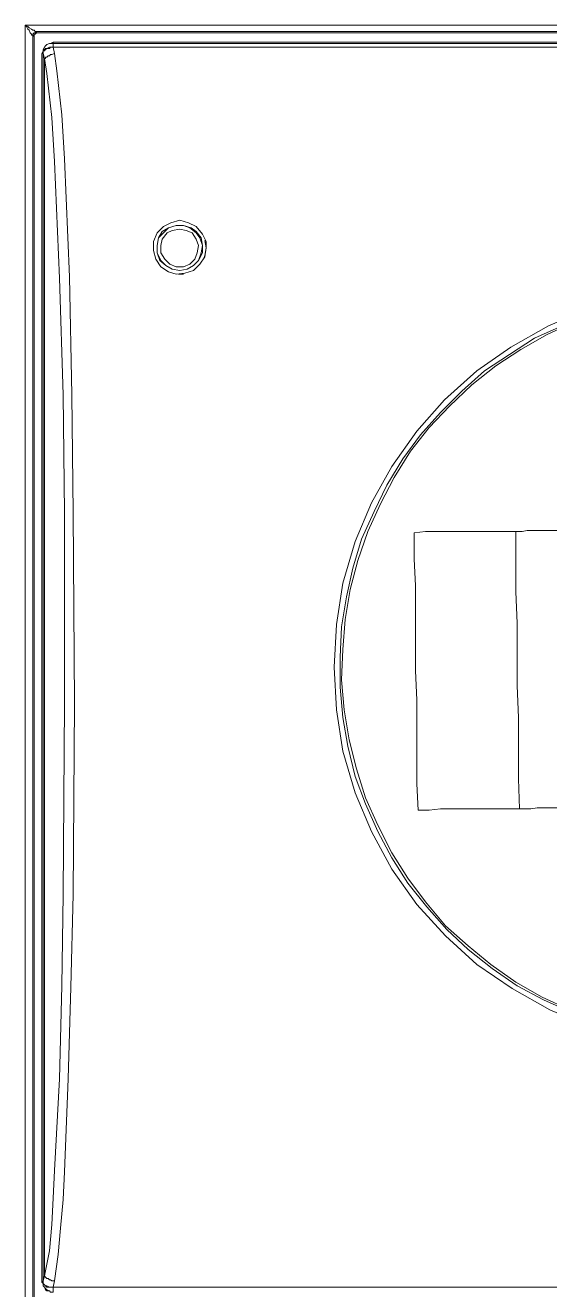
# Model space of a CAD drawing. Header units: centimetres. Extents: x 1.7 to 14.7, y -6.1 to 6.1.
# Drawn here: x 4.036 to 5.512, y 0.018 to 3.572 of the extents above; entities that cross this region are included whole.
import ezdxf

# ---------------------------------------------------------------- set-up
doc = ezdxf.new("R2010")
doc.units = ezdxf.units.CM
doc.header["$MEASUREMENT"] = 0
doc.layers.add('Camada 1', color=7, linetype='Continuous')

msp = doc.modelspace()

# ---------------------------------------------------------------- linework, layer by layer
at = {"layer": 'Camada 1', "color": 251, "lineweight": 9}
for points in [[(4.03645, 3.57187), (4.03645, 3.57187), (7.90438, 3.57187), (7.90438, 3.57187)], [(4.03645, -3.57815), (4.03645, -3.57815), (4.03645, 3.57187), (4.03645, 3.57187)], [(7.87262, 3.55422), (7.87262, 3.55422), (4.06821, 3.55422), (4.06821, 3.55422)], [(4.06821, 3.55422), (4.06821, 3.55422), (4.06821, 3.55069), (4.06821, 3.55069)], [(4.05762, 3.54364), (4.05762, 3.54364), (4.05762, -3.54639), (4.05762, -3.54639)], [(4.06116, 3.54011), (4.06116, 3.54011), (4.05762, 3.54364), (4.05762, 3.54364)], [(4.06116, -3.54286), (4.06116, -3.54286), (4.06116, 3.54011), (4.06116, 3.54011)], [(4.06821, 3.55069), (4.06821, 3.55069), (7.87262, 3.55069), (7.87262, 3.55069)], [(4.1148, 3.52463), (4.1148, 3.52463), (4.1148, 3.5211), (4.1148, 3.5211)], [(4.1148, 3.52463), (4.1148, 3.52463), (7.82602, 3.52463), (7.82602, 3.52463)], [(4.1148, 3.5211), (4.1148, 3.5211), (7.82602, 3.5211), (7.82602, 3.5211)], [(4.08658, 3.49288), (4.08658, 3.49288), (4.08305, 3.49288), (4.08305, 3.49288)], [(4.08305, 3.49288), (4.08305, 3.49288), (4.08305, 0.03919), (4.08305, 0.03919)], [(4.09011, 3.47877), (4.09011, 3.47877), (4.08658, 3.49288), (4.08658, 3.49288)], [(4.08658, 3.49288), (4.08658, 3.49288), (4.08658, 3.49288), (4.08658, 3.49288)], [(4.08658, 0.04272), (4.08658, 0.04272), (4.08658, 3.49288), (4.08658, 3.49288)], [(4.1148, 3.51052), (4.1148, 3.51052), (4.11833, 3.49288), (4.11833, 3.49288)], [(4.1148, 3.51052), (4.1148, 3.51052), (4.1148, 3.51052), (4.1148, 3.51052)], [(7.82602, 3.51052), (7.82602, 3.51052), (4.1148, 3.51052), (4.1148, 3.51052)], [(4.09011, 3.47877), (4.09011, 3.47877), (4.09011, 0.05683), (4.09011, 0.05683)], [(4.47111, 2.87199), (4.47111, 2.87199), (4.46758, 2.87199), (4.46758, 2.87199)], [(4.48169, 2.87199), (4.48169, 2.87199), (4.47111, 2.87199), (4.47111, 2.87199)], [(4.08305, 0.03919), (4.08305, 0.03919), (4.08658, 0.04272), (4.08658, 0.04272)], [(4.08658, 0.04272), (4.08658, 0.04272), (4.09011, 0.05683), (4.09011, 0.05683)], [(4.08658, 0.04272), (4.08658, 0.04272), (4.08658, 0.04272), (4.08658, 0.04272)], [(4.11833, 0.04272), (4.11833, 0.04272), (4.1148, 0.02508), (4.1148, 0.02508)], [(4.1148, 0.02508), (4.1148, 0.02508), (7.82602, 0.02508), (7.82602, 0.02508)], [(4.1148, 0.02508), (4.1148, 0.02508), (4.1148, 0.02508), (4.1148, 0.02508)]]:
    msp.add_open_spline(points, degree=3, dxfattribs=at)
for points, knots in [([(4.05762, 3.54364), (4.05762, 3.54364), (4.05762, 3.54364), (4.05762, 3.54364), (4.05762, 3.54364), (4.05409, 3.54364), (4.05409, 3.54364), (4.05409, 3.54364), (4.05409, 3.54716), (4.05409, 3.54716), (4.05409, 3.54716), (4.05056, 3.55069), (4.05056, 3.55069), (4.05056, 3.55069), (4.04704, 3.55775), (4.04704, 3.55775), (4.04704, 3.55775), (4.04351, 3.56128), (4.04351, 3.56128), (4.04351, 3.56128), (4.03998, 3.56834), (4.03998, 3.56834), (4.03998, 3.56834), (4.03645, 3.57187), (4.03645, 3.57187)], [0, 0, 0, 0, 0.125, 0.125, 0.125, 0.25, 0.25, 0.25, 0.375, 0.375, 0.375, 0.5, 0.5, 0.5, 0.625, 0.625, 0.625, 0.75, 0.75, 0.75, 0.875, 0.875, 0.875, 1, 1, 1, 1]), ([(4.03645, 3.57187), (4.03645, 3.57187), (4.04351, 3.56834), (4.04351, 3.56834), (4.04351, 3.56834), (4.04704, 3.56481), (4.04704, 3.56481), (4.04704, 3.56481), (4.05409, 3.56128), (4.05409, 3.56128), (4.05409, 3.56128), (4.05762, 3.55775), (4.05762, 3.55775), (4.05762, 3.55775), (4.06116, 3.55775), (4.06116, 3.55775), (4.06116, 3.55775), (4.06468, 3.55422), (4.06468, 3.55422), (4.06468, 3.55422), (4.06821, 3.55422), (4.06821, 3.55422)], [0, 0, 0, 0, 0.1428571, 0.1428571, 0.1428571, 0.2857143, 0.2857143, 0.2857143, 0.4285714, 0.4285714, 0.4285714, 0.5714286, 0.5714286, 0.5714286, 0.7142857, 0.7142857, 0.7142857, 0.8571429, 0.8571429, 0.8571429, 1, 1, 1, 1]), ([(4.06821, 3.55422), (4.06821, 3.55422), (4.06468, 3.55069), (4.06468, 3.55069), (4.06468, 3.55069), (4.06116, 3.55069), (4.06116, 3.55069), (4.06116, 3.55069), (4.05762, 3.54716), (4.05762, 3.54716), (4.05762, 3.54716), (4.05762, 3.54364), (4.05762, 3.54364)], [0, 0, 0, 0, 0.25, 0.25, 0.25, 0.5, 0.5, 0.5, 0.75, 0.75, 0.75, 1, 1, 1, 1]), ([(4.06821, 3.55069), (4.06821, 3.55069), (4.06821, 3.55069), (4.06821, 3.55069), (4.06821, 3.55069), (4.06468, 3.54716), (4.06468, 3.54716), (4.06468, 3.54716), (4.06116, 3.54716), (4.06116, 3.54716), (4.06116, 3.54716), (4.06116, 3.54364), (4.06116, 3.54364), (4.06116, 3.54364), (4.06116, 3.54011), (4.06116, 3.54011)], [0, 0, 0, 0, 0.2, 0.2, 0.2, 0.4, 0.4, 0.4, 0.6, 0.6, 0.6, 0.8, 0.8, 0.8, 1, 1, 1, 1]), ([(4.08305, 3.49288), (4.08305, 3.49288), (4.08658, 3.49994), (4.08658, 3.49994), (4.08658, 3.49994), (4.08658, 3.50347), (4.08658, 3.50347), (4.08658, 3.50347), (4.09011, 3.51052), (4.09011, 3.51052), (4.09011, 3.51052), (4.09363, 3.51405), (4.09363, 3.51405), (4.09363, 3.51405), (4.09716, 3.51758), (4.09716, 3.51758), (4.09716, 3.51758), (4.10422, 3.5211), (4.10422, 3.5211), (4.10422, 3.5211), (4.10775, 3.5211), (4.10775, 3.5211), (4.10775, 3.5211), (4.1148, 3.52463), (4.1148, 3.52463)], [0, 0, 0, 0, 0.125, 0.125, 0.125, 0.25, 0.25, 0.25, 0.375, 0.375, 0.375, 0.5, 0.5, 0.5, 0.625, 0.625, 0.625, 0.75, 0.75, 0.75, 0.875, 0.875, 0.875, 1, 1, 1, 1]), ([(4.1148, 3.5211), (4.1148, 3.5211), (4.10775, 3.5211), (4.10775, 3.5211), (4.10775, 3.5211), (4.10422, 3.5211), (4.10422, 3.5211), (4.10422, 3.5211), (4.09716, 3.51758), (4.09716, 3.51758), (4.09716, 3.51758), (4.09363, 3.51405), (4.09363, 3.51405), (4.09363, 3.51405), (4.09011, 3.51052), (4.09011, 3.51052), (4.09011, 3.51052), (4.08658, 3.50347), (4.08658, 3.50347), (4.08658, 3.50347), (4.08658, 3.49994), (4.08658, 3.49994), (4.08658, 3.49994), (4.08658, 3.49288), (4.08658, 3.49288)], [0, 0, 0, 0, 0.125, 0.125, 0.125, 0.25, 0.25, 0.25, 0.375, 0.375, 0.375, 0.5, 0.5, 0.5, 0.625, 0.625, 0.625, 0.75, 0.75, 0.75, 0.875, 0.875, 0.875, 1, 1, 1, 1]), ([(4.1148, 3.5211), (4.1148, 3.5211), (4.1148, 3.5211), (4.1148, 3.5211), (4.1148, 3.5211), (4.1148, 3.51758), (4.1148, 3.51758), (4.1148, 3.51758), (4.1148, 3.51405), (4.1148, 3.51405), (4.1148, 3.51405), (4.1148, 3.51052), (4.1148, 3.51052)], [0, 0, 0, 0, 0.25, 0.25, 0.25, 0.5, 0.5, 0.5, 0.75, 0.75, 0.75, 1, 1, 1, 1]), ([(4.1148, 3.51052), (4.1148, 3.51052), (4.10775, 3.51052), (4.10775, 3.51052), (4.10775, 3.51052), (4.10422, 3.50699), (4.10422, 3.50699), (4.10422, 3.50699), (4.09716, 3.50699), (4.09716, 3.50699), (4.09716, 3.50699), (4.09363, 3.50347), (4.09363, 3.50347), (4.09363, 3.50347), (4.09011, 3.49994), (4.09011, 3.49994), (4.09011, 3.49994), (4.08658, 3.49994), (4.08658, 3.49994), (4.08658, 3.49994), (4.08658, 3.49641), (4.08658, 3.49641), (4.08658, 3.49641), (4.08658, 3.49288), (4.08658, 3.49288)], [0, 0, 0, 0, 0.125, 0.125, 0.125, 0.25, 0.25, 0.25, 0.375, 0.375, 0.375, 0.5, 0.5, 0.5, 0.625, 0.625, 0.625, 0.75, 0.75, 0.75, 0.875, 0.875, 0.875, 1, 1, 1, 1]), ([(4.1148, 3.51052), (4.1148, 3.51052), (4.10775, 3.51052), (4.10775, 3.51052), (4.10775, 3.51052), (4.10422, 3.51052), (4.10422, 3.51052), (4.10422, 3.51052), (4.09716, 3.50699), (4.09716, 3.50699), (4.09716, 3.50699), (4.09363, 3.50699), (4.09363, 3.50699), (4.09363, 3.50699), (4.09011, 3.50347), (4.09011, 3.50347), (4.09011, 3.50347), (4.08658, 3.49994), (4.08658, 3.49994), (4.08658, 3.49994), (4.08658, 3.49641), (4.08658, 3.49641), (4.08658, 3.49641), (4.08658, 3.49288), (4.08658, 3.49288)], [0, 0, 0, 0, 0.125, 0.125, 0.125, 0.25, 0.25, 0.25, 0.375, 0.375, 0.375, 0.5, 0.5, 0.5, 0.625, 0.625, 0.625, 0.75, 0.75, 0.75, 0.875, 0.875, 0.875, 1, 1, 1, 1]), ([(4.11833, 3.49288), (4.11833, 3.49288), (4.11127, 3.48935), (4.11127, 3.48935), (4.11127, 3.48935), (4.10775, 3.48935), (4.10775, 3.48935), (4.10775, 3.48935), (4.10422, 3.48583), (4.10422, 3.48583), (4.10422, 3.48583), (4.10069, 3.48583), (4.10069, 3.48583), (4.10069, 3.48583), (4.09716, 3.4823), (4.09716, 3.4823), (4.09716, 3.4823), (4.09363, 3.4823), (4.09363, 3.4823), (4.09363, 3.4823), (4.09363, 3.47877), (4.09363, 3.47877), (4.09363, 3.47877), (4.09011, 3.47877), (4.09011, 3.47877)], [0, 0, 0, 0, 0.125, 0.125, 0.125, 0.25, 0.25, 0.25, 0.375, 0.375, 0.375, 0.5, 0.5, 0.5, 0.625, 0.625, 0.625, 0.75, 0.75, 0.75, 0.875, 0.875, 0.875, 1, 1, 1, 1]), ([(4.11833, 3.49288), (4.11833, 3.49288), (4.12538, 3.44349), (4.12538, 3.44349), (4.12538, 3.44349), (4.13949, 3.32002), (4.13949, 3.32002), (4.13949, 3.32002), (4.14655, 3.19655), (4.14655, 3.19655), (4.14655, 3.19655), (4.16066, 2.86494), (4.16066, 2.86494), (4.16066, 2.86494), (4.16772, 2.53333), (4.16772, 2.53333), (4.16772, 2.53333), (4.17124, 2.20171), (4.17124, 2.20171), (4.17124, 2.20171), (4.17477, 1.66549), (4.17477, 1.66549), (4.17477, 1.66549), (4.17124, 1.12927), (4.17124, 1.12927), (4.17124, 1.12927), (4.16419, 0.86821), (4.16419, 0.86821), (4.16419, 0.86821), (4.15713, 0.61069), (4.15713, 0.61069), (4.15713, 0.61069), (4.14655, 0.34963), (4.14655, 0.34963), (4.14655, 0.34963), (4.14302, 0.27202), (4.14302, 0.27202), (4.14302, 0.27202), (4.13597, 0.19088), (4.13597, 0.19088), (4.13597, 0.19088), (4.12891, 0.1168), (4.12891, 0.1168), (4.12891, 0.1168), (4.11833, 0.04272), (4.11833, 0.04272)], [0, 0, 0, 0, 0.0666667, 0.0666667, 0.0666667, 0.1333333, 0.1333333, 0.1333333, 0.2, 0.2, 0.2, 0.2666667, 0.2666667, 0.2666667, 0.3333333, 0.3333333, 0.3333333, 0.4, 0.4, 0.4, 0.4666667, 0.4666667, 0.4666667, 0.5333333, 0.5333333, 0.5333333, 0.6, 0.6, 0.6, 0.6666667, 0.6666667, 0.6666667, 0.7333333, 0.7333333, 0.7333333, 0.8, 0.8, 0.8, 0.8666667, 0.8666667, 0.8666667, 0.9333333, 0.9333333, 0.9333333, 1, 1, 1, 1]), ([(4.09011, 0.05683), (4.09011, 0.05683), (4.10422, 0.12738), (4.10422, 0.12738), (4.10422, 0.12738), (4.11127, 0.20147), (4.11127, 0.20147), (4.11127, 0.20147), (4.1148, 0.27555), (4.1148, 0.27555), (4.1148, 0.27555), (4.11833, 0.35316), (4.11833, 0.35316), (4.11833, 0.35316), (4.13244, 0.61069), (4.13244, 0.61069), (4.13244, 0.61069), (4.13949, 0.87174), (4.13949, 0.87174), (4.13949, 0.87174), (4.14302, 1.12927), (4.14302, 1.12927), (4.14302, 1.12927), (4.14655, 1.66549), (4.14655, 1.66549), (4.14655, 1.66549), (4.14655, 2.20171), (4.14655, 2.20171), (4.14655, 2.20171), (4.14302, 2.53333), (4.14302, 2.53333), (4.14302, 2.53333), (4.13244, 2.86141), (4.13244, 2.86141), (4.13244, 2.86141), (4.11833, 3.18949), (4.11833, 3.18949), (4.11833, 3.18949), (4.11127, 3.31296), (4.11127, 3.31296), (4.11127, 3.31296), (4.09716, 3.43644), (4.09716, 3.43644), (4.09716, 3.43644), (4.09011, 3.47877), (4.09011, 3.47877)], [0, 0, 0, 0, 0.0666667, 0.0666667, 0.0666667, 0.1333333, 0.1333333, 0.1333333, 0.2, 0.2, 0.2, 0.2666667, 0.2666667, 0.2666667, 0.3333333, 0.3333333, 0.3333333, 0.4, 0.4, 0.4, 0.4666667, 0.4666667, 0.4666667, 0.5333333, 0.5333333, 0.5333333, 0.6, 0.6, 0.6, 0.6666667, 0.6666667, 0.6666667, 0.7333333, 0.7333333, 0.7333333, 0.8, 0.8, 0.8, 0.8666667, 0.8666667, 0.8666667, 0.9333333, 0.9333333, 0.9333333, 1, 1, 1, 1]), ([(4.54519, 2.94608), (4.54519, 2.94608), (4.54166, 2.92138), (4.54166, 2.92138), (4.54166, 2.92138), (4.52755, 2.90022), (4.52755, 2.90022), (4.52755, 2.90022), (4.50991, 2.88258), (4.50991, 2.88258), (4.50991, 2.88258), (4.48522, 2.87552), (4.48522, 2.87552), (4.48522, 2.87552), (4.46052, 2.87199), (4.46052, 2.87199), (4.46052, 2.87199), (4.43936, 2.87905), (4.43936, 2.87905), (4.43936, 2.87905), (4.41819, 2.89316), (4.41819, 2.89316), (4.41819, 2.89316), (4.40408, 2.91433), (4.40408, 2.91433), (4.40408, 2.91433), (4.39702, 2.93902), (4.39702, 2.93902), (4.39702, 2.93902), (4.39702, 2.96372), (4.39702, 2.96372), (4.39702, 2.96372), (4.40761, 2.98841), (4.40761, 2.98841), (4.40761, 2.98841), (4.42525, 3.00605), (4.42525, 3.00605), (4.42525, 3.00605), (4.44641, 3.01663), (4.44641, 3.01663), (4.44641, 3.01663), (4.47111, 3.02369), (4.47111, 3.02369), (4.47111, 3.02369), (4.4958, 3.01663), (4.4958, 3.01663), (4.4958, 3.01663), (4.51697, 3.00605), (4.51697, 3.00605), (4.51697, 3.00605), (4.53461, 2.98488), (4.53461, 2.98488), (4.53461, 2.98488), (4.54519, 2.96372), (4.54519, 2.96372), (4.54519, 2.96372), (4.54519, 2.94608), (4.54519, 2.94608)], [0, 0, 0, 0, 0.0526316, 0.0526316, 0.0526316, 0.1052632, 0.1052632, 0.1052632, 0.1578947, 0.1578947, 0.1578947, 0.2105263, 0.2105263, 0.2105263, 0.2631579, 0.2631579, 0.2631579, 0.3157895, 0.3157895, 0.3157895, 0.3684211, 0.3684211, 0.3684211, 0.4210526, 0.4210526, 0.4210526, 0.4736842, 0.4736842, 0.4736842, 0.5263158, 0.5263158, 0.5263158, 0.5789474, 0.5789474, 0.5789474, 0.6315789, 0.6315789, 0.6315789, 0.6842105, 0.6842105, 0.6842105, 0.7368421, 0.7368421, 0.7368421, 0.7894737, 0.7894737, 0.7894737, 0.8421053, 0.8421053, 0.8421053, 0.8947368, 0.8947368, 0.8947368, 0.9473684, 0.9473684, 0.9473684, 1, 1, 1, 1]), ([(4.47111, 2.88258), (4.47111, 2.88258), (4.44994, 2.8861), (4.44994, 2.8861), (4.44994, 2.8861), (4.4323, 2.89669), (4.4323, 2.89669), (4.4323, 2.89669), (4.41819, 2.9108), (4.41819, 2.9108), (4.41819, 2.9108), (4.40761, 2.93196), (4.40761, 2.93196), (4.40761, 2.93196), (4.40761, 2.95313), (4.40761, 2.95313), (4.40761, 2.95313), (4.41113, 2.9743), (4.41113, 2.9743), (4.41113, 2.9743), (4.42525, 2.98841), (4.42525, 2.98841), (4.42525, 2.98841), (4.43936, 3.00252), (4.43936, 3.00252), (4.43936, 3.00252), (4.46052, 3.00958), (4.46052, 3.00958), (4.46052, 3.00958), (4.48169, 3.00958), (4.48169, 3.00958), (4.48169, 3.00958), (4.49933, 3.00252), (4.49933, 3.00252), (4.49933, 3.00252), (4.51697, 2.98841), (4.51697, 2.98841), (4.51697, 2.98841), (4.52755, 2.9743), (4.52755, 2.9743), (4.52755, 2.9743), (4.53461, 2.95313), (4.53461, 2.95313), (4.53461, 2.95313), (4.53108, 2.93196), (4.53108, 2.93196), (4.53108, 2.93196), (4.52402, 2.9108), (4.52402, 2.9108), (4.52402, 2.9108), (4.50991, 2.89669), (4.50991, 2.89669), (4.50991, 2.89669), (4.49227, 2.8861), (4.49227, 2.8861), (4.49227, 2.8861), (4.47111, 2.88258), (4.47111, 2.88258)], [0, 0, 0, 0, 0.0526316, 0.0526316, 0.0526316, 0.1052632, 0.1052632, 0.1052632, 0.1578947, 0.1578947, 0.1578947, 0.2105263, 0.2105263, 0.2105263, 0.2631579, 0.2631579, 0.2631579, 0.3157895, 0.3157895, 0.3157895, 0.3684211, 0.3684211, 0.3684211, 0.4210526, 0.4210526, 0.4210526, 0.4736842, 0.4736842, 0.4736842, 0.5263158, 0.5263158, 0.5263158, 0.5789474, 0.5789474, 0.5789474, 0.6315789, 0.6315789, 0.6315789, 0.6842105, 0.6842105, 0.6842105, 0.7368421, 0.7368421, 0.7368421, 0.7894737, 0.7894737, 0.7894737, 0.8421053, 0.8421053, 0.8421053, 0.8947368, 0.8947368, 0.8947368, 0.9473684, 0.9473684, 0.9473684, 1, 1, 1, 1]), ([(4.47111, 2.88258), (4.47111, 2.88258), (4.49227, 2.8861), (4.49227, 2.8861), (4.49227, 2.8861), (4.50991, 2.89669), (4.50991, 2.89669), (4.50991, 2.89669), (4.52402, 2.9108), (4.52402, 2.9108), (4.52402, 2.9108), (4.53461, 2.93196), (4.53461, 2.93196), (4.53461, 2.93196), (4.53461, 2.95313), (4.53461, 2.95313), (4.53461, 2.95313), (4.53108, 2.9743), (4.53108, 2.9743), (4.53108, 2.9743), (4.51697, 2.99194), (4.51697, 2.99194), (4.51697, 2.99194), (4.50286, 3.00252), (4.50286, 3.00252), (4.50286, 3.00252), (4.48169, 3.00958), (4.48169, 3.00958), (4.48169, 3.00958), (4.46052, 3.00958), (4.46052, 3.00958), (4.46052, 3.00958), (4.43936, 3.00252), (4.43936, 3.00252), (4.43936, 3.00252), (4.42172, 2.99194), (4.42172, 2.99194), (4.42172, 2.99194), (4.41113, 2.9743), (4.41113, 2.9743), (4.41113, 2.9743), (4.40761, 2.95313), (4.40761, 2.95313), (4.40761, 2.95313), (4.40761, 2.93196), (4.40761, 2.93196), (4.40761, 2.93196), (4.41466, 2.9108), (4.41466, 2.9108), (4.41466, 2.9108), (4.4323, 2.89669), (4.4323, 2.89669), (4.4323, 2.89669), (4.44994, 2.8861), (4.44994, 2.8861), (4.44994, 2.8861), (4.47111, 2.88258), (4.47111, 2.88258)], [0, 0, 0, 0, 0.0526316, 0.0526316, 0.0526316, 0.1052632, 0.1052632, 0.1052632, 0.1578947, 0.1578947, 0.1578947, 0.2105263, 0.2105263, 0.2105263, 0.2631579, 0.2631579, 0.2631579, 0.3157895, 0.3157895, 0.3157895, 0.3684211, 0.3684211, 0.3684211, 0.4210526, 0.4210526, 0.4210526, 0.4736842, 0.4736842, 0.4736842, 0.5263158, 0.5263158, 0.5263158, 0.5789474, 0.5789474, 0.5789474, 0.6315789, 0.6315789, 0.6315789, 0.6842105, 0.6842105, 0.6842105, 0.7368421, 0.7368421, 0.7368421, 0.7894737, 0.7894737, 0.7894737, 0.8421053, 0.8421053, 0.8421053, 0.8947368, 0.8947368, 0.8947368, 0.9473684, 0.9473684, 0.9473684, 1, 1, 1, 1]), ([(4.47111, 2.99899), (4.47111, 2.99899), (4.44994, 2.99546), (4.44994, 2.99546), (4.44994, 2.99546), (4.43583, 2.98841), (4.43583, 2.98841), (4.43583, 2.98841), (4.42172, 2.97077), (4.42172, 2.97077), (4.42172, 2.97077), (4.41819, 2.95313), (4.41819, 2.95313), (4.41819, 2.95313), (4.41819, 2.93196), (4.41819, 2.93196), (4.41819, 2.93196), (4.42877, 2.91433), (4.42877, 2.91433), (4.42877, 2.91433), (4.44288, 2.90022), (4.44288, 2.90022), (4.44288, 2.90022), (4.46052, 2.89316), (4.46052, 2.89316), (4.46052, 2.89316), (4.48169, 2.89316), (4.48169, 2.89316), (4.48169, 2.89316), (4.49933, 2.90022), (4.49933, 2.90022), (4.49933, 2.90022), (4.51344, 2.91433), (4.51344, 2.91433), (4.51344, 2.91433), (4.52049, 2.93196), (4.52049, 2.93196), (4.52049, 2.93196), (4.52402, 2.95313), (4.52402, 2.95313), (4.52402, 2.95313), (4.51697, 2.97077), (4.51697, 2.97077), (4.51697, 2.97077), (4.50638, 2.98841), (4.50638, 2.98841), (4.50638, 2.98841), (4.48874, 2.99546), (4.48874, 2.99546), (4.48874, 2.99546), (4.47111, 2.99899), (4.47111, 2.99899)], [0, 0, 0, 0, 0.0588235, 0.0588235, 0.0588235, 0.1176471, 0.1176471, 0.1176471, 0.1764706, 0.1764706, 0.1764706, 0.2352941, 0.2352941, 0.2352941, 0.2941176, 0.2941176, 0.2941176, 0.3529412, 0.3529412, 0.3529412, 0.4117647, 0.4117647, 0.4117647, 0.4705882, 0.4705882, 0.4705882, 0.5294118, 0.5294118, 0.5294118, 0.5882353, 0.5882353, 0.5882353, 0.6470588, 0.6470588, 0.6470588, 0.7058824, 0.7058824, 0.7058824, 0.7647059, 0.7647059, 0.7647059, 0.8235294, 0.8235294, 0.8235294, 0.8823529, 0.8823529, 0.8823529, 0.9411765, 0.9411765, 0.9411765, 1, 1, 1, 1]), ([(4.54166, 2.96724), (4.54166, 2.96724), (4.54519, 2.94608), (4.54519, 2.94608), (4.54519, 2.94608), (4.54166, 2.92491), (4.54166, 2.92491), (4.54166, 2.92491), (4.53813, 2.91433), (4.53813, 2.91433)], [0, 0, 0, 0, 0.3333333, 0.3333333, 0.3333333, 0.6666667, 0.6666667, 0.6666667, 1, 1, 1, 1]), ([(4.90502, 1.7678), (4.90502, 1.7678), (4.91208, 1.88774), (4.91208, 1.88774), (4.91208, 1.88774), (4.92972, 2.00416), (4.92972, 2.00416), (4.92972, 2.00416), (4.96499, 2.12058), (4.96499, 2.12058), (4.96499, 2.12058), (5.01086, 2.22994), (5.01086, 2.22994), (5.01086, 2.22994), (5.0673, 2.33224), (5.0673, 2.33224), (5.0673, 2.33224), (5.13786, 2.43102), (5.13786, 2.43102), (5.13786, 2.43102), (5.21547, 2.51921), (5.21547, 2.51921), (5.21547, 2.51921), (5.30719, 2.60035), (5.30719, 2.60035), (5.30719, 2.60035), (5.40244, 2.66738), (5.40244, 2.66738), (5.40244, 2.66738), (5.50827, 2.72735), (5.50827, 2.72735), (5.50827, 2.72735), (5.61763, 2.77321), (5.61763, 2.77321), (5.61763, 2.77321), (5.73405, 2.80497), (5.73405, 2.80497), (5.73405, 2.80497), (5.85047, 2.82613), (5.85047, 2.82613), (5.85047, 2.82613), (5.97041, 2.83319), (5.97041, 2.83319), (5.97041, 2.83319), (6.09036, 2.82613), (6.09036, 2.82613), (6.09036, 2.82613), (6.2103, 2.80497), (6.2103, 2.80497), (6.2103, 2.80497), (6.32672, 2.77321), (6.32672, 2.77321), (6.32672, 2.77321), (6.43608, 2.72735), (6.43608, 2.72735), (6.43608, 2.72735), (6.54191, 2.66738), (6.54191, 2.66738), (6.54191, 2.66738), (6.63716, 2.59683), (6.63716, 2.59683), (6.63716, 2.59683), (6.72888, 2.51921), (6.72888, 2.51921), (6.72888, 2.51921), (6.8065, 2.42749), (6.8065, 2.42749), (6.8065, 2.42749), (6.87705, 2.32872), (6.87705, 2.32872), (6.87705, 2.32872), (6.93349, 2.22288), (6.93349, 2.22288), (6.93349, 2.22288), (6.97936, 2.11352), (6.97936, 2.11352), (6.97936, 2.11352), (7.01111, 1.9971), (7.01111, 1.9971), (7.01111, 1.9971), (7.03227, 1.88069), (7.03227, 1.88069), (7.03227, 1.88069), (7.0358, 1.7678), (7.0358, 1.7678), (7.0358, 1.7678), (7.03227, 1.65491), (7.03227, 1.65491), (7.03227, 1.65491), (7.01111, 1.53497), (7.01111, 1.53497), (7.01111, 1.53497), (6.97936, 1.42208), (6.97936, 1.42208), (6.97936, 1.42208), (6.93349, 1.30919), (6.93349, 1.30919), (6.93349, 1.30919), (6.87705, 1.20688), (6.87705, 1.20688), (6.87705, 1.20688), (6.8065, 1.1081), (6.8065, 1.1081), (6.8065, 1.1081), (6.72888, 1.01638), (6.72888, 1.01638), (6.72888, 1.01638), (6.64069, 0.93877), (6.64069, 0.93877), (6.64069, 0.93877), (6.54191, 0.86821), (6.54191, 0.86821), (6.54191, 0.86821), (6.43961, 0.80824), (6.43961, 0.80824), (6.43961, 0.80824), (6.32672, 0.76238), (6.32672, 0.76238), (6.32672, 0.76238), (6.21383, 0.73063), (6.21383, 0.73063), (6.21383, 0.73063), (6.09388, 0.70946), (6.09388, 0.70946), (6.09388, 0.70946), (5.97394, 0.70241), (5.97394, 0.70241), (5.97394, 0.70241), (5.854, 0.70946), (5.854, 0.70946), (5.854, 0.70946), (5.73758, 0.7271), (5.73758, 0.7271), (5.73758, 0.7271), (5.62116, 0.75885), (5.62116, 0.75885), (5.62116, 0.75885), (5.5118, 0.80472), (5.5118, 0.80472), (5.5118, 0.80472), (5.40597, 0.86469), (5.40597, 0.86469), (5.40597, 0.86469), (5.30719, 0.93171), (5.30719, 0.93171), (5.30719, 0.93171), (5.219, 1.01285), (5.219, 1.01285), (5.219, 1.01285), (5.13786, 1.10105), (5.13786, 1.10105), (5.13786, 1.10105), (5.0673, 1.19983), (5.0673, 1.19983), (5.0673, 1.19983), (5.01086, 1.30566), (5.01086, 1.30566), (5.01086, 1.30566), (4.96499, 1.41502), (4.96499, 1.41502), (4.96499, 1.41502), (4.92972, 1.53144), (4.92972, 1.53144), (4.92972, 1.53144), (4.91208, 1.64785), (4.91208, 1.64785), (4.91208, 1.64785), (4.90502, 1.7678), (4.90502, 1.7678)], [0, 0, 0, 0, 0.0178571, 0.0178571, 0.0178571, 0.0357143, 0.0357143, 0.0357143, 0.0535714, 0.0535714, 0.0535714, 0.0714286, 0.0714286, 0.0714286, 0.0892857, 0.0892857, 0.0892857, 0.1071429, 0.1071429, 0.1071429, 0.125, 0.125, 0.125, 0.1428571, 0.1428571, 0.1428571, 0.1607143, 0.1607143, 0.1607143, 0.1785714, 0.1785714, 0.1785714, 0.1964286, 0.1964286, 0.1964286, 0.2142857, 0.2142857, 0.2142857, 0.2321429, 0.2321429, 0.2321429, 0.25, 0.25, 0.25, 0.2678571, 0.2678571, 0.2678571, 0.2857143, 0.2857143, 0.2857143, 0.3035714, 0.3035714, 0.3035714, 0.3214286, 0.3214286, 0.3214286, 0.3392857, 0.3392857, 0.3392857, 0.3571429, 0.3571429, 0.3571429, 0.375, 0.375, 0.375, 0.3928571, 0.3928571, 0.3928571, 0.4107143, 0.4107143, 0.4107143, 0.4285714, 0.4285714, 0.4285714, 0.4464286, 0.4464286, 0.4464286, 0.4642857, 0.4642857, 0.4642857, 0.4821429, 0.4821429, 0.4821429, 0.5, 0.5, 0.5, 0.5178571, 0.5178571, 0.5178571, 0.5357143, 0.5357143, 0.5357143, 0.5535714, 0.5535714, 0.5535714, 0.5714286, 0.5714286, 0.5714286, 0.5892857, 0.5892857, 0.5892857, 0.6071429, 0.6071429, 0.6071429, 0.625, 0.625, 0.625, 0.6428571, 0.6428571, 0.6428571, 0.6607143, 0.6607143, 0.6607143, 0.6785714, 0.6785714, 0.6785714, 0.6964286, 0.6964286, 0.6964286, 0.7142857, 0.7142857, 0.7142857, 0.7321429, 0.7321429, 0.7321429, 0.75, 0.75, 0.75, 0.7678571, 0.7678571, 0.7678571, 0.7857143, 0.7857143, 0.7857143, 0.8035714, 0.8035714, 0.8035714, 0.8214286, 0.8214286, 0.8214286, 0.8392857, 0.8392857, 0.8392857, 0.8571429, 0.8571429, 0.8571429, 0.875, 0.875, 0.875, 0.8928571, 0.8928571, 0.8928571, 0.9107143, 0.9107143, 0.9107143, 0.9285714, 0.9285714, 0.9285714, 0.9464286, 0.9464286, 0.9464286, 0.9642857, 0.9642857, 0.9642857, 0.9821429, 0.9821429, 0.9821429, 1, 1, 1, 1]), ([(5.98452, 0.71652), (5.98452, 0.71652), (5.89986, 0.72005), (5.89986, 0.72005), (5.89986, 0.72005), (5.81519, 0.7271), (5.81519, 0.7271), (5.81519, 0.7271), (5.73052, 0.74474), (5.73052, 0.74474), (5.73052, 0.74474), (5.64938, 0.76591), (5.64938, 0.76591), (5.64938, 0.76591), (5.57177, 0.79766), (5.57177, 0.79766), (5.57177, 0.79766), (5.49416, 0.83294), (5.49416, 0.83294), (5.49416, 0.83294), (5.42008, 0.87174), (5.42008, 0.87174), (5.42008, 0.87174), (5.34952, 0.92113), (5.34952, 0.92113), (5.34952, 0.92113), (5.28249, 0.97405), (5.28249, 0.97405), (5.28249, 0.97405), (5.22252, 1.03049), (5.22252, 1.03049), (5.22252, 1.03049), (5.16608, 1.09399), (5.16608, 1.09399), (5.16608, 1.09399), (5.11316, 1.16102), (5.11316, 1.16102), (5.11316, 1.16102), (5.0673, 1.23158), (5.0673, 1.23158), (5.0673, 1.23158), (5.02849, 1.30566), (5.02849, 1.30566), (5.02849, 1.30566), (4.99322, 1.38327), (4.99322, 1.38327), (4.99322, 1.38327), (4.96499, 1.46088), (4.96499, 1.46088), (4.96499, 1.46088), (4.94383, 1.54555), (4.94383, 1.54555), (4.94383, 1.54555), (4.92972, 1.62669), (4.92972, 1.62669), (4.92972, 1.62669), (4.92266, 1.71135), (4.92266, 1.71135), (4.92266, 1.71135), (4.92266, 1.79602), (4.92266, 1.79602), (4.92266, 1.79602), (4.92619, 1.88069), (4.92619, 1.88069), (4.92619, 1.88069), (4.9403, 1.96535), (4.9403, 1.96535), (4.9403, 1.96535), (4.95794, 2.04649), (4.95794, 2.04649), (4.95794, 2.04649), (4.98263, 2.12763), (4.98263, 2.12763), (4.98263, 2.12763), (5.01791, 2.20524), (5.01791, 2.20524), (5.01791, 2.20524), (5.05319, 2.27933), (5.05319, 2.27933), (5.05319, 2.27933), (5.09905, 2.35341), (5.09905, 2.35341), (5.09905, 2.35341), (5.14844, 2.42044), (5.14844, 2.42044), (5.14844, 2.42044), (5.20488, 2.48394), (5.20488, 2.48394), (5.20488, 2.48394), (5.26486, 2.54391), (5.26486, 2.54391), (5.26486, 2.54391), (5.32836, 2.60035), (5.32836, 2.60035), (5.32836, 2.60035), (5.39891, 2.64622), (5.39891, 2.64622), (5.39891, 2.64622), (5.46947, 2.69208), (5.46947, 2.69208), (5.46947, 2.69208), (5.54708, 2.72735), (5.54708, 2.72735), (5.54708, 2.72735), (5.62469, 2.7591), (5.62469, 2.7591), (5.62469, 2.7591), (5.70583, 2.7838), (5.70583, 2.7838), (5.70583, 2.7838), (5.79049, 2.80144), (5.79049, 2.80144), (5.79049, 2.80144), (5.87163, 2.81202), (5.87163, 2.81202), (5.87163, 2.81202), (5.9563, 2.81555), (5.9563, 2.81555), (5.9563, 2.81555), (6.04097, 2.81555), (6.04097, 2.81555), (6.04097, 2.81555), (6.12563, 2.80497), (6.12563, 2.80497), (6.12563, 2.80497), (6.2103, 2.79085), (6.2103, 2.79085), (6.2103, 2.79085), (6.29144, 2.76616), (6.29144, 2.76616), (6.29144, 2.76616), (6.36905, 2.73794), (6.36905, 2.73794), (6.36905, 2.73794), (6.44666, 2.70266), (6.44666, 2.70266), (6.44666, 2.70266), (6.52074, 2.66033), (6.52074, 2.66033), (6.52074, 2.66033), (6.5913, 2.61446), (6.5913, 2.61446), (6.5913, 2.61446), (6.65833, 2.56155), (6.65833, 2.56155), (6.65833, 2.56155), (6.7183, 2.5051), (6.7183, 2.5051), (6.7183, 2.5051), (6.77474, 2.4416), (6.77474, 2.4416), (6.77474, 2.4416), (6.82766, 2.37458), (6.82766, 2.37458), (6.82766, 2.37458), (6.87352, 2.30402), (6.87352, 2.30402), (6.87352, 2.30402), (6.91233, 2.22994), (6.91233, 2.22994), (6.91233, 2.22994), (6.94761, 2.15233), (6.94761, 2.15233), (6.94761, 2.15233), (6.97583, 2.07119), (6.97583, 2.07119), (6.97583, 2.07119), (6.99699, 1.99005), (6.99699, 1.99005), (6.99699, 1.99005), (7.01111, 1.90538), (7.01111, 1.90538), (7.01111, 1.90538), (7.01816, 1.82071), (7.01816, 1.82071), (7.01816, 1.82071), (7.02169, 1.73958), (7.02169, 1.73958), (7.02169, 1.73958), (7.01463, 1.65491), (7.01463, 1.65491), (7.01463, 1.65491), (7.00052, 1.57024), (7.00052, 1.57024), (7.00052, 1.57024), (6.98288, 1.4891), (6.98288, 1.4891), (6.98288, 1.4891), (6.95819, 1.40796), (6.95819, 1.40796), (6.95819, 1.40796), (6.92644, 1.33035), (6.92644, 1.33035), (6.92644, 1.33035), (6.88763, 1.25274), (6.88763, 1.25274), (6.88763, 1.25274), (6.84177, 1.18219), (6.84177, 1.18219), (6.84177, 1.18219), (6.79238, 1.11163), (6.79238, 1.11163), (6.79238, 1.11163), (6.73594, 1.04813), (6.73594, 1.04813), (6.73594, 1.04813), (6.67597, 0.98816), (6.67597, 0.98816), (6.67597, 0.98816), (6.61247, 0.93524), (6.61247, 0.93524), (6.61247, 0.93524), (6.54191, 0.88585), (6.54191, 0.88585), (6.54191, 0.88585), (6.47136, 0.84352), (6.47136, 0.84352), (6.47136, 0.84352), (6.39374, 0.80472), (6.39374, 0.80472), (6.39374, 0.80472), (6.31613, 0.77649), (6.31613, 0.77649), (6.31613, 0.77649), (6.23499, 0.7518), (6.23499, 0.7518), (6.23499, 0.7518), (6.15033, 0.73416), (6.15033, 0.73416), (6.15033, 0.73416), (6.06919, 0.72005), (6.06919, 0.72005), (6.06919, 0.72005), (5.98452, 0.71652), (5.98452, 0.71652)], [0, 0, 0, 0, 0.0128205, 0.0128205, 0.0128205, 0.025641, 0.025641, 0.025641, 0.0384615, 0.0384615, 0.0384615, 0.0512821, 0.0512821, 0.0512821, 0.0641026, 0.0641026, 0.0641026, 0.0769231, 0.0769231, 0.0769231, 0.0897436, 0.0897436, 0.0897436, 0.1025641, 0.1025641, 0.1025641, 0.1153846, 0.1153846, 0.1153846, 0.1282051, 0.1282051, 0.1282051, 0.1410256, 0.1410256, 0.1410256, 0.1538462, 0.1538462, 0.1538462, 0.1666667, 0.1666667, 0.1666667, 0.1794872, 0.1794872, 0.1794872, 0.1923077, 0.1923077, 0.1923077, 0.2051282, 0.2051282, 0.2051282, 0.2179487, 0.2179487, 0.2179487, 0.2307692, 0.2307692, 0.2307692, 0.2435897, 0.2435897, 0.2435897, 0.2564103, 0.2564103, 0.2564103, 0.2692308, 0.2692308, 0.2692308, 0.2820513, 0.2820513, 0.2820513, 0.2948718, 0.2948718, 0.2948718, 0.3076923, 0.3076923, 0.3076923, 0.3205128, 0.3205128, 0.3205128, 0.3333333, 0.3333333, 0.3333333, 0.3461538, 0.3461538, 0.3461538, 0.3589744, 0.3589744, 0.3589744, 0.3717949, 0.3717949, 0.3717949, 0.3846154, 0.3846154, 0.3846154, 0.3974359, 0.3974359, 0.3974359, 0.4102564, 0.4102564, 0.4102564, 0.4230769, 0.4230769, 0.4230769, 0.4358974, 0.4358974, 0.4358974, 0.4487179, 0.4487179, 0.4487179, 0.4615385, 0.4615385, 0.4615385, 0.474359, 0.474359, 0.474359, 0.4871795, 0.4871795, 0.4871795, 0.5, 0.5, 0.5, 0.5128205, 0.5128205, 0.5128205, 0.525641, 0.525641, 0.525641, 0.5384615, 0.5384615, 0.5384615, 0.5512821, 0.5512821, 0.5512821, 0.5641026, 0.5641026, 0.5641026, 0.5769231, 0.5769231, 0.5769231, 0.5897436, 0.5897436, 0.5897436, 0.6025641, 0.6025641, 0.6025641, 0.6153846, 0.6153846, 0.6153846, 0.6282051, 0.6282051, 0.6282051, 0.6410256, 0.6410256, 0.6410256, 0.6538462, 0.6538462, 0.6538462, 0.6666667, 0.6666667, 0.6666667, 0.6794872, 0.6794872, 0.6794872, 0.6923077, 0.6923077, 0.6923077, 0.7051282, 0.7051282, 0.7051282, 0.7179487, 0.7179487, 0.7179487, 0.7307692, 0.7307692, 0.7307692, 0.7435897, 0.7435897, 0.7435897, 0.7564103, 0.7564103, 0.7564103, 0.7692308, 0.7692308, 0.7692308, 0.7820513, 0.7820513, 0.7820513, 0.7948718, 0.7948718, 0.7948718, 0.8076923, 0.8076923, 0.8076923, 0.8205128, 0.8205128, 0.8205128, 0.8333333, 0.8333333, 0.8333333, 0.8461538, 0.8461538, 0.8461538, 0.8589744, 0.8589744, 0.8589744, 0.8717949, 0.8717949, 0.8717949, 0.8846154, 0.8846154, 0.8846154, 0.8974359, 0.8974359, 0.8974359, 0.9102564, 0.9102564, 0.9102564, 0.9230769, 0.9230769, 0.9230769, 0.9358974, 0.9358974, 0.9358974, 0.9487179, 0.9487179, 0.9487179, 0.9615385, 0.9615385, 0.9615385, 0.974359, 0.974359, 0.974359, 0.9871795, 0.9871795, 0.9871795, 1, 1, 1, 1]), ([(5.98452, 0.72358), (5.98452, 0.72358), (6.06919, 0.7271), (6.06919, 0.7271), (6.06919, 0.7271), (6.15386, 0.74122), (6.15386, 0.74122), (6.15386, 0.74122), (6.23499, 0.75885), (6.23499, 0.75885), (6.23499, 0.75885), (6.31613, 0.78355), (6.31613, 0.78355), (6.31613, 0.78355), (6.39727, 0.8153), (6.39727, 0.8153), (6.39727, 0.8153), (6.47136, 0.85058), (6.47136, 0.85058), (6.47136, 0.85058), (6.54544, 0.89644), (6.54544, 0.89644), (6.54544, 0.89644), (6.61599, 0.94583), (6.61599, 0.94583), (6.61599, 0.94583), (6.67949, 1.00227), (6.67949, 1.00227), (6.67949, 1.00227), (6.73947, 1.06224), (6.73947, 1.06224), (6.73947, 1.06224), (6.79591, 1.12574), (6.79591, 1.12574), (6.79591, 1.12574), (6.8453, 1.1963), (6.8453, 1.1963), (6.8453, 1.1963), (6.88763, 1.27038), (6.88763, 1.27038), (6.88763, 1.27038), (6.92644, 1.34446), (6.92644, 1.34446), (6.92644, 1.34446), (6.95466, 1.4256), (6.95466, 1.4256), (6.95466, 1.4256), (6.97936, 1.50674), (6.97936, 1.50674), (6.97936, 1.50674), (7.00052, 1.58788), (7.00052, 1.58788), (7.00052, 1.58788), (7.01111, 1.67255), (7.01111, 1.67255), (7.01111, 1.67255), (7.01463, 1.75722), (7.01463, 1.75722), (7.01463, 1.75722), (7.01111, 1.84541), (7.01111, 1.84541), (7.01111, 1.84541), (7.00052, 1.93008), (7.00052, 1.93008), (7.00052, 1.93008), (6.98641, 2.01122), (6.98641, 2.01122), (6.98641, 2.01122), (6.96172, 2.09235), (6.96172, 2.09235), (6.96172, 2.09235), (6.93349, 2.17349), (6.93349, 2.17349), (6.93349, 2.17349), (6.89469, 2.2511), (6.89469, 2.2511), (6.89469, 2.2511), (6.85236, 2.32519), (6.85236, 2.32519), (6.85236, 2.32519), (6.80297, 2.39574), (6.80297, 2.39574), (6.80297, 2.39574), (6.75005, 2.45924), (6.75005, 2.45924), (6.75005, 2.45924), (6.69008, 2.52274), (6.69008, 2.52274), (6.69008, 2.52274), (6.62658, 2.57919), (6.62658, 2.57919), (6.62658, 2.57919), (6.55955, 2.62858), (6.55955, 2.62858), (6.55955, 2.62858), (6.489, 2.67444), (6.489, 2.67444), (6.489, 2.67444), (6.41138, 2.71324), (6.41138, 2.71324), (6.41138, 2.71324), (6.33377, 2.74499), (6.33377, 2.74499), (6.33377, 2.74499), (6.25263, 2.77321), (6.25263, 2.77321), (6.25263, 2.77321), (6.16797, 2.79085), (6.16797, 2.79085), (6.16797, 2.79085), (6.08683, 2.80497), (6.08683, 2.80497), (6.08683, 2.80497), (5.99863, 2.80849), (5.99863, 2.80849), (5.99863, 2.80849), (5.91397, 2.80849), (5.91397, 2.80849), (5.91397, 2.80849), (5.8293, 2.80144), (5.8293, 2.80144), (5.8293, 2.80144), (5.74816, 2.78733), (5.74816, 2.78733), (5.74816, 2.78733), (5.66349, 2.76616), (5.66349, 2.76616), (5.66349, 2.76616), (5.58236, 2.73794), (5.58236, 2.73794), (5.58236, 2.73794), (5.50474, 2.70266), (5.50474, 2.70266), (5.50474, 2.70266), (5.43066, 2.66033), (5.43066, 2.66033), (5.43066, 2.66033), (5.36011, 2.61446), (5.36011, 2.61446), (5.36011, 2.61446), (5.29308, 2.56155), (5.29308, 2.56155), (5.29308, 2.56155), (5.22958, 2.50158), (5.22958, 2.50158), (5.22958, 2.50158), (5.17313, 2.4416), (5.17313, 2.4416), (5.17313, 2.4416), (5.12022, 2.37458), (5.12022, 2.37458), (5.12022, 2.37458), (5.07436, 2.30049), (5.07436, 2.30049), (5.07436, 2.30049), (5.03555, 2.22641), (5.03555, 2.22641), (5.03555, 2.22641), (5.00027, 2.1488), (5.00027, 2.1488), (5.00027, 2.1488), (4.97205, 2.06766), (4.97205, 2.06766), (4.97205, 2.06766), (4.95088, 1.98652), (4.95088, 1.98652), (4.95088, 1.98652), (4.93677, 1.90185), (4.93677, 1.90185), (4.93677, 1.90185), (4.92972, 1.81719), (4.92972, 1.81719), (4.92972, 1.81719), (4.92619, 1.73252), (4.92619, 1.73252), (4.92619, 1.73252), (4.93324, 1.64785), (4.93324, 1.64785), (4.93324, 1.64785), (4.94736, 1.56319), (4.94736, 1.56319), (4.94736, 1.56319), (4.96852, 1.48205), (4.96852, 1.48205), (4.96852, 1.48205), (4.99322, 1.40091), (4.99322, 1.40091), (4.99322, 1.40091), (5.02849, 1.3233), (5.02849, 1.3233), (5.02849, 1.3233), (5.0673, 1.24569), (5.0673, 1.24569), (5.0673, 1.24569), (5.11316, 1.17513), (5.11316, 1.17513), (5.11316, 1.17513), (5.16255, 1.1081), (5.16255, 1.1081), (5.16255, 1.1081), (5.219, 1.04108), (5.219, 1.04108), (5.219, 1.04108), (5.28249, 0.98463), (5.28249, 0.98463), (5.28249, 0.98463), (5.34599, 0.93171), (5.34599, 0.93171), (5.34599, 0.93171), (5.41655, 0.88233), (5.41655, 0.88233), (5.41655, 0.88233), (5.49063, 0.83999), (5.49063, 0.83999), (5.49063, 0.83999), (5.56824, 0.80472), (5.56824, 0.80472), (5.56824, 0.80472), (5.64938, 0.77296), (5.64938, 0.77296), (5.64938, 0.77296), (5.73052, 0.7518), (5.73052, 0.7518), (5.73052, 0.7518), (5.81519, 0.73416), (5.81519, 0.73416), (5.81519, 0.73416), (5.89986, 0.7271), (5.89986, 0.7271), (5.89986, 0.7271), (5.98452, 0.72358), (5.98452, 0.72358)], [0, 0, 0, 0, 0.012987, 0.012987, 0.012987, 0.025974, 0.025974, 0.025974, 0.038961, 0.038961, 0.038961, 0.0519481, 0.0519481, 0.0519481, 0.0649351, 0.0649351, 0.0649351, 0.0779221, 0.0779221, 0.0779221, 0.0909091, 0.0909091, 0.0909091, 0.1038961, 0.1038961, 0.1038961, 0.1168831, 0.1168831, 0.1168831, 0.1298701, 0.1298701, 0.1298701, 0.1428571, 0.1428571, 0.1428571, 0.1558442, 0.1558442, 0.1558442, 0.1688312, 0.1688312, 0.1688312, 0.1818182, 0.1818182, 0.1818182, 0.1948052, 0.1948052, 0.1948052, 0.2077922, 0.2077922, 0.2077922, 0.2207792, 0.2207792, 0.2207792, 0.2337662, 0.2337662, 0.2337662, 0.2467532, 0.2467532, 0.2467532, 0.2597403, 0.2597403, 0.2597403, 0.2727273, 0.2727273, 0.2727273, 0.2857143, 0.2857143, 0.2857143, 0.2987013, 0.2987013, 0.2987013, 0.3116883, 0.3116883, 0.3116883, 0.3246753, 0.3246753, 0.3246753, 0.3376623, 0.3376623, 0.3376623, 0.3506494, 0.3506494, 0.3506494, 0.3636364, 0.3636364, 0.3636364, 0.3766234, 0.3766234, 0.3766234, 0.3896104, 0.3896104, 0.3896104, 0.4025974, 0.4025974, 0.4025974, 0.4155844, 0.4155844, 0.4155844, 0.4285714, 0.4285714, 0.4285714, 0.4415584, 0.4415584, 0.4415584, 0.4545455, 0.4545455, 0.4545455, 0.4675325, 0.4675325, 0.4675325, 0.4805195, 0.4805195, 0.4805195, 0.4935065, 0.4935065, 0.4935065, 0.5064935, 0.5064935, 0.5064935, 0.5194805, 0.5194805, 0.5194805, 0.5324675, 0.5324675, 0.5324675, 0.5454545, 0.5454545, 0.5454545, 0.5584416, 0.5584416, 0.5584416, 0.5714286, 0.5714286, 0.5714286, 0.5844156, 0.5844156, 0.5844156, 0.5974026, 0.5974026, 0.5974026, 0.6103896, 0.6103896, 0.6103896, 0.6233766, 0.6233766, 0.6233766, 0.6363636, 0.6363636, 0.6363636, 0.6493506, 0.6493506, 0.6493506, 0.6623377, 0.6623377, 0.6623377, 0.6753247, 0.6753247, 0.6753247, 0.6883117, 0.6883117, 0.6883117, 0.7012987, 0.7012987, 0.7012987, 0.7142857, 0.7142857, 0.7142857, 0.7272727, 0.7272727, 0.7272727, 0.7402597, 0.7402597, 0.7402597, 0.7532468, 0.7532468, 0.7532468, 0.7662338, 0.7662338, 0.7662338, 0.7792208, 0.7792208, 0.7792208, 0.7922078, 0.7922078, 0.7922078, 0.8051948, 0.8051948, 0.8051948, 0.8181818, 0.8181818, 0.8181818, 0.8311688, 0.8311688, 0.8311688, 0.8441558, 0.8441558, 0.8441558, 0.8571429, 0.8571429, 0.8571429, 0.8701299, 0.8701299, 0.8701299, 0.8831169, 0.8831169, 0.8831169, 0.8961039, 0.8961039, 0.8961039, 0.9090909, 0.9090909, 0.9090909, 0.9220779, 0.9220779, 0.9220779, 0.9350649, 0.9350649, 0.9350649, 0.9480519, 0.9480519, 0.9480519, 0.961039, 0.961039, 0.961039, 0.974026, 0.974026, 0.974026, 0.987013, 0.987013, 0.987013, 1, 1, 1, 1]), ([(5.41655, 2.1488), (5.41655, 2.1488), (5.37775, 2.1488), (5.37775, 2.1488), (5.37775, 2.1488), (5.33894, 2.1488), (5.33894, 2.1488), (5.33894, 2.1488), (5.30013, 2.1488), (5.30013, 2.1488), (5.30013, 2.1488), (5.26486, 2.1488), (5.26486, 2.1488), (5.26486, 2.1488), (5.22958, 2.1488), (5.22958, 2.1488), (5.22958, 2.1488), (5.1943, 2.1488), (5.1943, 2.1488), (5.1943, 2.1488), (5.16255, 2.1488), (5.16255, 2.1488), (5.16255, 2.1488), (5.1308, 2.14527), (5.1308, 2.14527)], [0, 0, 0, 0, 0.125, 0.125, 0.125, 0.25, 0.25, 0.25, 0.375, 0.375, 0.375, 0.5, 0.5, 0.5, 0.625, 0.625, 0.625, 0.75, 0.75, 0.75, 0.875, 0.875, 0.875, 1, 1, 1, 1]), ([(5.1308, 2.14527), (5.1308, 2.14527), (5.1308, 2.07119), (5.1308, 2.07119), (5.1308, 2.07119), (5.13433, 1.9971), (5.13433, 1.9971), (5.13433, 1.9971), (5.13433, 1.91597), (5.13433, 1.91597), (5.13433, 1.91597), (5.13433, 1.83835), (5.13433, 1.83835), (5.13433, 1.83835), (5.13433, 1.75722), (5.13433, 1.75722), (5.13433, 1.75722), (5.13786, 1.67608), (5.13786, 1.67608), (5.13786, 1.67608), (5.13786, 1.59494), (5.13786, 1.59494), (5.13786, 1.59494), (5.13786, 1.51733), (5.13786, 1.51733), (5.13786, 1.51733), (5.13786, 1.43972), (5.13786, 1.43972), (5.13786, 1.43972), (5.14138, 1.36563), (5.14138, 1.36563)], [0, 0, 0, 0, 0.1, 0.1, 0.1, 0.2, 0.2, 0.2, 0.3, 0.3, 0.3, 0.4, 0.4, 0.4, 0.5, 0.5, 0.5, 0.6, 0.6, 0.6, 0.7, 0.7, 0.7, 0.8, 0.8, 0.8, 0.9, 0.9, 0.9, 1, 1, 1, 1]), ([(5.55413, 2.15233), (5.55413, 2.15233), (5.5365, 2.15233), (5.5365, 2.15233), (5.5365, 2.15233), (5.51886, 2.15233), (5.51886, 2.15233), (5.51886, 2.15233), (5.50122, 2.15233), (5.50122, 2.15233), (5.50122, 2.15233), (5.48358, 2.15233), (5.48358, 2.15233), (5.48358, 2.15233), (5.46594, 2.15233), (5.46594, 2.15233), (5.46594, 2.15233), (5.4483, 2.15233), (5.4483, 2.15233), (5.4483, 2.15233), (5.43419, 2.1488), (5.43419, 2.1488), (5.43419, 2.1488), (5.41655, 2.1488), (5.41655, 2.1488)], [0, 0, 0, 0, 0.125, 0.125, 0.125, 0.25, 0.25, 0.25, 0.375, 0.375, 0.375, 0.5, 0.5, 0.5, 0.625, 0.625, 0.625, 0.75, 0.75, 0.75, 0.875, 0.875, 0.875, 1, 1, 1, 1]), ([(5.41655, 2.1488), (5.41655, 2.1488), (5.41655, 2.06766), (5.41655, 2.06766), (5.41655, 2.06766), (5.41655, 1.97946), (5.41655, 1.97946), (5.41655, 1.97946), (5.42008, 1.89127), (5.42008, 1.89127), (5.42008, 1.89127), (5.42008, 1.80308), (5.42008, 1.80308), (5.42008, 1.80308), (5.42008, 1.71488), (5.42008, 1.71488), (5.42008, 1.71488), (5.42361, 1.62669), (5.42361, 1.62669), (5.42361, 1.62669), (5.42361, 1.53849), (5.42361, 1.53849), (5.42361, 1.53849), (5.42361, 1.45383), (5.42361, 1.45383), (5.42361, 1.45383), (5.42713, 1.36916), (5.42713, 1.36916)], [0, 0, 0, 0, 0.1111111, 0.1111111, 0.1111111, 0.2222222, 0.2222222, 0.2222222, 0.3333333, 0.3333333, 0.3333333, 0.4444444, 0.4444444, 0.4444444, 0.5555556, 0.5555556, 0.5555556, 0.6666667, 0.6666667, 0.6666667, 0.7777778, 0.7777778, 0.7777778, 0.8888889, 0.8888889, 0.8888889, 1, 1, 1, 1]), ([(5.14138, 1.36563), (5.14138, 1.36563), (5.17313, 1.36563), (5.17313, 1.36563), (5.17313, 1.36563), (5.20488, 1.36916), (5.20488, 1.36916), (5.20488, 1.36916), (5.24016, 1.36916), (5.24016, 1.36916), (5.24016, 1.36916), (5.27544, 1.36916), (5.27544, 1.36916), (5.27544, 1.36916), (5.31072, 1.36916), (5.31072, 1.36916), (5.31072, 1.36916), (5.34599, 1.36916), (5.34599, 1.36916), (5.34599, 1.36916), (5.3848, 1.36916), (5.3848, 1.36916), (5.3848, 1.36916), (5.42713, 1.36916), (5.42713, 1.36916)], [0, 0, 0, 0, 0.125, 0.125, 0.125, 0.25, 0.25, 0.25, 0.375, 0.375, 0.375, 0.5, 0.5, 0.5, 0.625, 0.625, 0.625, 0.75, 0.75, 0.75, 0.875, 0.875, 0.875, 1, 1, 1, 1]), ([(5.42713, 1.36916), (5.42713, 1.36916), (5.44124, 1.36916), (5.44124, 1.36916), (5.44124, 1.36916), (5.45888, 1.36916), (5.45888, 1.36916), (5.45888, 1.36916), (5.47652, 1.37269), (5.47652, 1.37269), (5.47652, 1.37269), (5.49416, 1.37269), (5.49416, 1.37269), (5.49416, 1.37269), (5.5118, 1.37269), (5.5118, 1.37269), (5.5118, 1.37269), (5.52944, 1.37269), (5.52944, 1.37269), (5.52944, 1.37269), (5.54708, 1.37269), (5.54708, 1.37269), (5.54708, 1.37269), (5.56472, 1.37269), (5.56472, 1.37269)], [0, 0, 0, 0, 0.125, 0.125, 0.125, 0.25, 0.25, 0.25, 0.375, 0.375, 0.375, 0.5, 0.5, 0.5, 0.625, 0.625, 0.625, 0.75, 0.75, 0.75, 0.875, 0.875, 0.875, 1, 1, 1, 1]), ([(4.1148, 0.01097), (4.1148, 0.01097), (4.10775, 0.01097), (4.10775, 0.01097), (4.10775, 0.01097), (4.10422, 0.01449), (4.10422, 0.01449), (4.10422, 0.01449), (4.09716, 0.01449), (4.09716, 0.01449), (4.09716, 0.01449), (4.09363, 0.01802), (4.09363, 0.01802), (4.09363, 0.01802), (4.09011, 0.02508), (4.09011, 0.02508), (4.09011, 0.02508), (4.08658, 0.0286), (4.08658, 0.0286), (4.08658, 0.0286), (4.08658, 0.03566), (4.08658, 0.03566), (4.08658, 0.03566), (4.08305, 0.03919), (4.08305, 0.03919)], [0, 0, 0, 0, 0.125, 0.125, 0.125, 0.25, 0.25, 0.25, 0.375, 0.375, 0.375, 0.5, 0.5, 0.5, 0.625, 0.625, 0.625, 0.75, 0.75, 0.75, 0.875, 0.875, 0.875, 1, 1, 1, 1]), ([(4.1148, 0.02508), (4.1148, 0.02508), (4.10775, 0.02508), (4.10775, 0.02508), (4.10775, 0.02508), (4.10422, 0.02508), (4.10422, 0.02508), (4.10422, 0.02508), (4.09716, 0.0286), (4.09716, 0.0286), (4.09716, 0.0286), (4.09363, 0.0286), (4.09363, 0.0286), (4.09363, 0.0286), (4.09011, 0.03213), (4.09011, 0.03213), (4.09011, 0.03213), (4.08658, 0.03566), (4.08658, 0.03566), (4.08658, 0.03566), (4.08658, 0.03919), (4.08658, 0.03919), (4.08658, 0.03919), (4.08658, 0.04272), (4.08658, 0.04272)], [0, 0, 0, 0, 0.125, 0.125, 0.125, 0.25, 0.25, 0.25, 0.375, 0.375, 0.375, 0.5, 0.5, 0.5, 0.625, 0.625, 0.625, 0.75, 0.75, 0.75, 0.875, 0.875, 0.875, 1, 1, 1, 1]), ([(4.1148, 0.02508), (4.1148, 0.02508), (4.10775, 0.02508), (4.10775, 0.02508), (4.10775, 0.02508), (4.10422, 0.02508), (4.10422, 0.02508), (4.10422, 0.02508), (4.09716, 0.02508), (4.09716, 0.02508), (4.09716, 0.02508), (4.09363, 0.0286), (4.09363, 0.0286), (4.09363, 0.0286), (4.09011, 0.03213), (4.09011, 0.03213), (4.09011, 0.03213), (4.08658, 0.03566), (4.08658, 0.03566), (4.08658, 0.03566), (4.08658, 0.03919), (4.08658, 0.03919), (4.08658, 0.03919), (4.08658, 0.04272), (4.08658, 0.04272)], [0, 0, 0, 0, 0.125, 0.125, 0.125, 0.25, 0.25, 0.25, 0.375, 0.375, 0.375, 0.5, 0.5, 0.5, 0.625, 0.625, 0.625, 0.75, 0.75, 0.75, 0.875, 0.875, 0.875, 1, 1, 1, 1]), ([(4.1148, 0.01097), (4.1148, 0.01097), (4.10775, 0.01097), (4.10775, 0.01097), (4.10775, 0.01097), (4.10422, 0.01449), (4.10422, 0.01449), (4.10422, 0.01449), (4.09716, 0.01802), (4.09716, 0.01802), (4.09716, 0.01802), (4.09363, 0.02155), (4.09363, 0.02155), (4.09363, 0.02155), (4.09011, 0.02508), (4.09011, 0.02508), (4.09011, 0.02508), (4.08658, 0.0286), (4.08658, 0.0286), (4.08658, 0.0286), (4.08658, 0.03566), (4.08658, 0.03566), (4.08658, 0.03566), (4.08658, 0.04272), (4.08658, 0.04272)], [0, 0, 0, 0, 0.125, 0.125, 0.125, 0.25, 0.25, 0.25, 0.375, 0.375, 0.375, 0.5, 0.5, 0.5, 0.625, 0.625, 0.625, 0.75, 0.75, 0.75, 0.875, 0.875, 0.875, 1, 1, 1, 1]), ([(4.11833, 0.04272), (4.11833, 0.04272), (4.11127, 0.04272), (4.11127, 0.04272), (4.11127, 0.04272), (4.10775, 0.04624), (4.10775, 0.04624), (4.10775, 0.04624), (4.10422, 0.04624), (4.10422, 0.04624), (4.10422, 0.04624), (4.10069, 0.04977), (4.10069, 0.04977), (4.10069, 0.04977), (4.09716, 0.04977), (4.09716, 0.04977), (4.09716, 0.04977), (4.09363, 0.0533), (4.09363, 0.0533), (4.09363, 0.0533), (4.09011, 0.05683), (4.09011, 0.05683)], [0, 0, 0, 0, 0.1428571, 0.1428571, 0.1428571, 0.2857143, 0.2857143, 0.2857143, 0.4285714, 0.4285714, 0.4285714, 0.5714286, 0.5714286, 0.5714286, 0.7142857, 0.7142857, 0.7142857, 0.8571429, 0.8571429, 0.8571429, 1, 1, 1, 1]), ([(4.1148, 0.02508), (4.1148, 0.02508), (4.1148, 0.02155), (4.1148, 0.02155), (4.1148, 0.02155), (4.1148, 0.01802), (4.1148, 0.01802), (4.1148, 0.01802), (4.1148, 0.01449), (4.1148, 0.01449), (4.1148, 0.01449), (4.1148, 0.01097), (4.1148, 0.01097)], [0, 0, 0, 0, 0.25, 0.25, 0.25, 0.5, 0.5, 0.5, 0.75, 0.75, 0.75, 1, 1, 1, 1])]:
    msp.add_open_spline(points, degree=3, knots=knots, dxfattribs=at)

doc.saveas('drawing.dxf')
